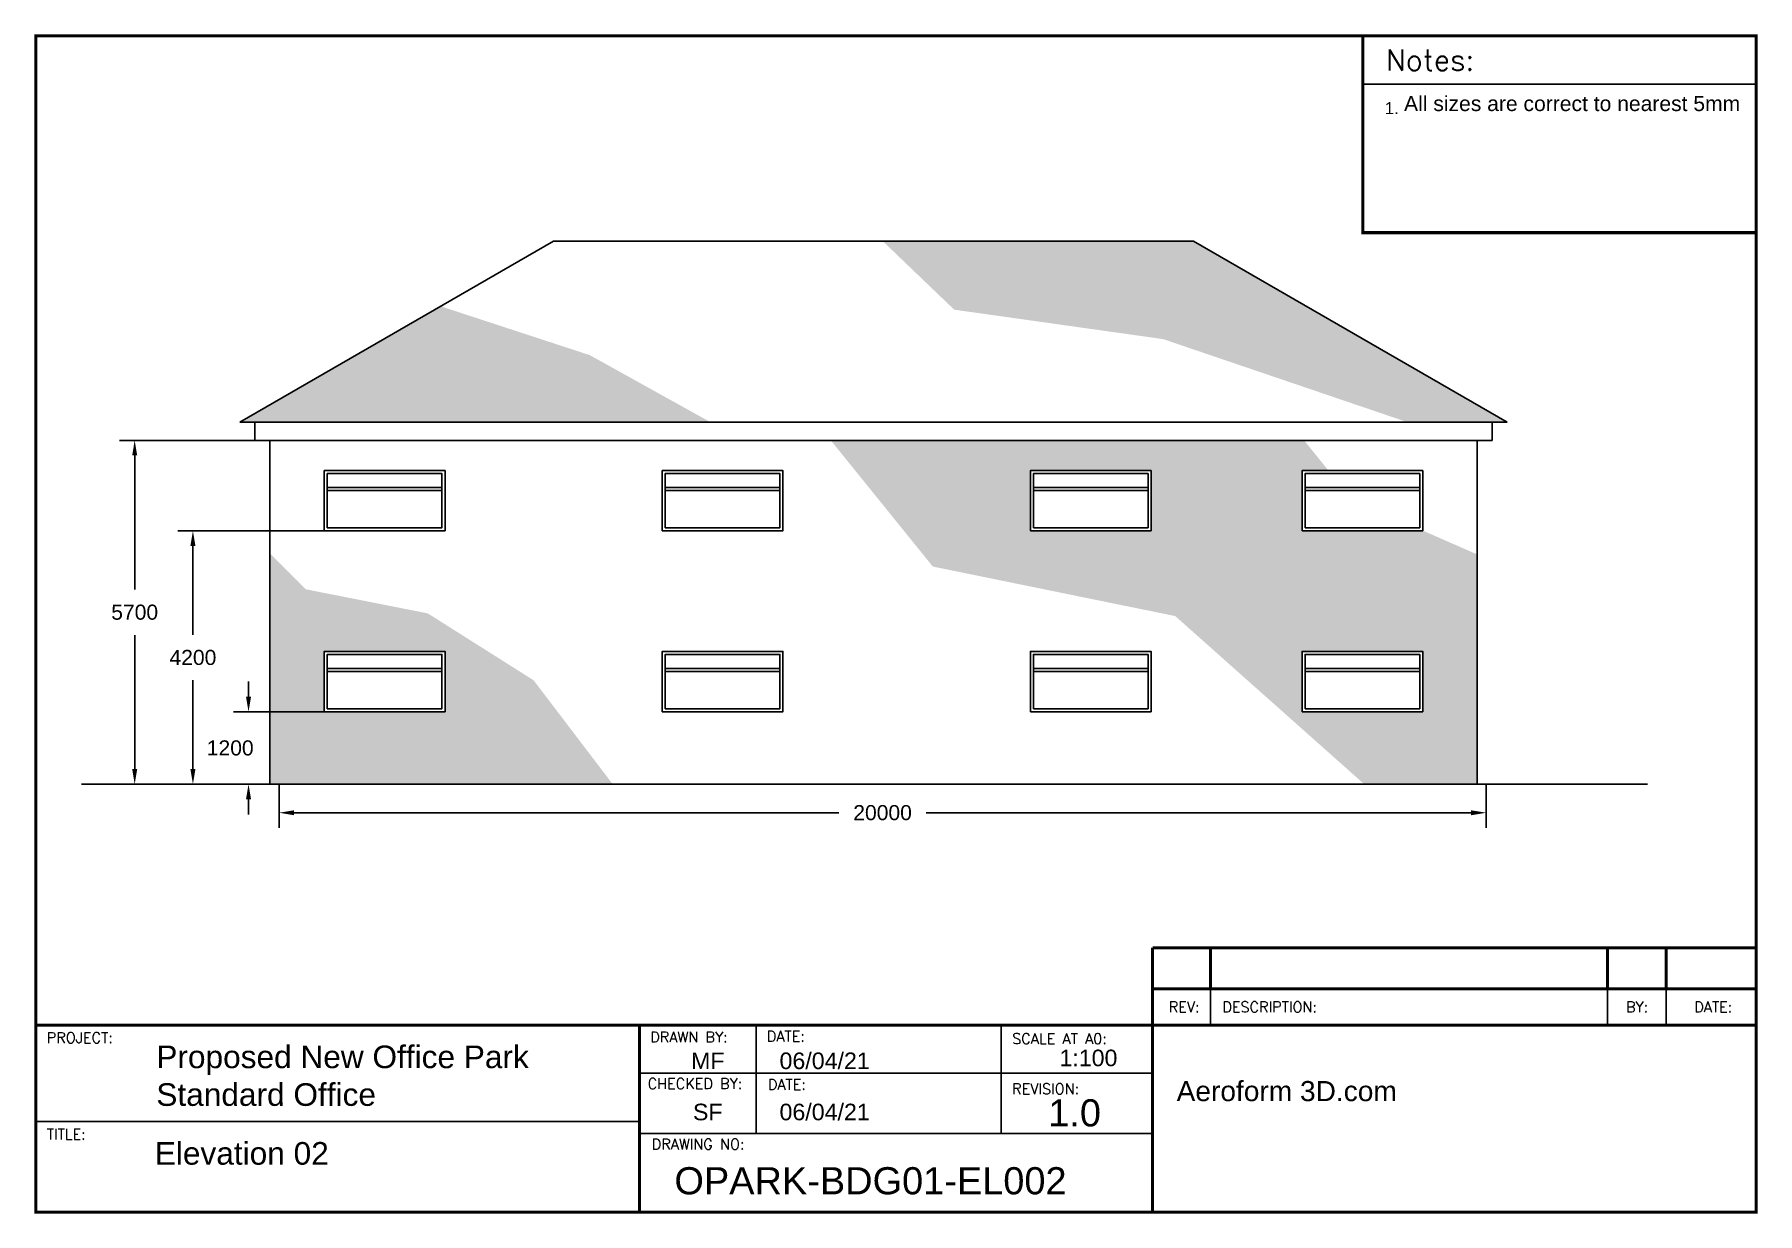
# Paper-space layout 'Elevation 02' of a CAD drawing. Header units: millimetres. Extents: x -45 to 241, y 45 to 240.
# The model-space entities are those that its viewports show. They can reach past a viewport. Long polylines and large blocks are cut down to what shows.
import ezdxf

# ---------------------------------------------------------------- set-up
doc = ezdxf.new("R2010")
doc.units = ezdxf.units.MM
doc.header["$MEASUREMENT"] = 0
for name, color, linetype in [('Windows', 96, 'Continuous'), ('YS-TEXT-LARGE', 250, 'Continuous'), ('YS-TEXT-MEDIUM', 6, 'Continuous'), ('YS-TEXT-SMALL', 2, 'Continuous'), ('YS-TITLEBLOCK-BORDERS', 154, 'Continuous'), ('YS-TITLEBLOCK-TEXT-NONEDITABLE', 154, 'Continuous')]:
    doc.layers.add(name, color=color, linetype=linetype)
doc.styles.add('ROMANS', font='romans.shx')
doc.styles.get("Standard").update_dxf_attribs({"font": 'arial.ttf'})
doc.styles.add('YS TEXT', font='arial.ttf')
doc.dimstyles.new('BuildingStyle', dxfattribs={"dimtxt": 2.5, "dimasz": 2.5, "dimexe": 2.5, "dimexo": 0.0625, "dimgap": 2.5, "dimtad": 0, "dimtih": 1, "dimtoh": 1, "dimdec": 0, "dimzin": 0, "dimdsep": 46, "dimtxsty": 'Standard', "dimcen": 0.09, "dimadec": 0, "dimazin": 0, "dimtfac": 1, "dimtdec": 0, "dimtofl": 0, "dimtmove": 2, "dimatfit": 3, "dimfxl": 1, "dimtolj": 1, "dimtzin": 0, "dimarcsym": 0})

# ---------------------------------------------------------------- blocks, each defined once
blk = doc.blocks.new('*D41')
at = {"color": 0, "lineweight": -2, "transparency": 16777216}
for p, q in [((-7.03, 173.08), (-30.89, 173.08)), ((-28.39, 170.58), (-28.39, 148.36)), ((-28.39, 118.58), (-28.39, 140.8)), ((-8.34, 116.08), (-30.89, 116.08))]:
    blk.add_line(p, q, dxfattribs=at)
at = {"color": 0, "transparency": 16777216}
for points in [[(-28.8, 170.58), (-27.97, 170.58), (-28.39, 173.08)], [(-28.8, 118.58), (-27.97, 118.58), (-28.39, 116.08)]]:
    blk.add_solid(points, dxfattribs=at)
at = {"layer": 'Defpoints', "color": 0, "transparency": 16777216}
for p in [(-28.39, 173.08), (-6.97, 173.08), (-8.28, 116.08)]:
    blk.add_point(p, dxfattribs=at)
at = {"color": 0, "transparency": 16777216, "insert": (-28.39, 144.58), "char_height": 2.5, "attachment_point": 5}
blk.add_mtext('\\A1;5700', dxfattribs=at)
blk = doc.blocks.new('*D42')
at = {"color": 0, "lineweight": -2, "transparency": 16777216}
for p, q in [((-9.53, 130.58), (-9.53, 133.08)), ((4.47, 128.08), (-12.03, 128.08)), ((-4.53, 116.08), (-12.03, 116.08)), ((-9.53, 113.58), (-9.53, 111.08))]:
    blk.add_line(p, q, dxfattribs=at)
at = {"color": 0, "transparency": 16777216}
for points in [[(-9.94, 130.58), (-9.11, 130.58), (-9.53, 128.08)], [(-9.94, 113.58), (-9.11, 113.58), (-9.53, 116.08)]]:
    blk.add_solid(points, dxfattribs=at)
at = {"layer": 'Defpoints', "color": 0, "transparency": 16777216}
for p in [(-9.53, 128.08), (4.53, 128.08), (-4.47, 116.08)]:
    blk.add_point(p, dxfattribs=at)
at = {"color": 0, "transparency": 16777216, "insert": (-12.56, 122.08), "char_height": 2.5, "attachment_point": 5}
blk.add_mtext('\\A1;1200', dxfattribs=at)
blk = doc.blocks.new('*D43')
at = {"color": 0, "lineweight": -2, "transparency": 16777216}
for p, q in [((4.47, 158.08), (-21.24, 158.08)), ((-18.74, 155.58), (-18.74, 140.86)), ((-18.74, 118.58), (-18.74, 133.3)), ((-4.53, 116.08), (-21.24, 116.08))]:
    blk.add_line(p, q, dxfattribs=at)
at = {"color": 0, "transparency": 16777216}
for points in [[(-19.16, 155.58), (-18.32, 155.58), (-18.74, 158.08)], [(-19.16, 118.58), (-18.32, 118.58), (-18.74, 116.08)]]:
    blk.add_solid(points, dxfattribs=at)
at = {"layer": 'Defpoints', "color": 0, "transparency": 16777216}
for p in [(4.53, 158.08), (-18.74, 116.08), (-4.47, 116.08)]:
    blk.add_point(p, dxfattribs=at)
at = {"color": 0, "transparency": 16777216, "insert": (-18.74, 137.08), "char_height": 2.5, "attachment_point": 5}
blk.add_mtext('\\A1;4200', dxfattribs=at)
blk = doc.blocks.new('*D44')
at = {"color": 0, "lineweight": -2, "transparency": 16777216}
for p, q in [((-4.47, 116.02), (-4.47, 108.85)), ((195.53, 116.02), (195.53, 108.85)), ((-1.97, 111.35), (88.31, 111.35)), ((193.03, 111.35), (102.76, 111.35))]:
    blk.add_line(p, q, dxfattribs=at)
at = {"color": 0, "transparency": 16777216}
for points in [[(-1.97, 111.76), (-1.97, 110.93), (-4.47, 111.35)], [(193.03, 111.76), (193.03, 110.93), (195.53, 111.35)]]:
    blk.add_solid(points, dxfattribs=at)
at = {"layer": 'Defpoints', "color": 0, "transparency": 16777216}
for p in [(-4.47, 116.08), (195.53, 116.08), (195.53, 111.35)]:
    blk.add_point(p, dxfattribs=at)
at = {"color": 0, "transparency": 16777216, "insert": (95.53, 111.35), "char_height": 2.5, "attachment_point": 5}
blk.add_mtext('\\A1;20000', dxfattribs=at)
blk = doc.blocks.new('WindowElev')
at = {"layer": 'Windows'}
for points in [[(0, 0), (2000, 0), (2000, 1000), (0, 1000)], [(50, 50), (1950, 50), (1950, 950), (50, 950)]]:
    blk.add_lwpolyline(points, close=True, dxfattribs=at)
for points in [[(50, 720), (1950, 720)], [(50, 670), (1950, 670)]]:
    blk.add_lwpolyline(points, dxfattribs=at)
blk = doc.blocks.new('A$C93971a04')
blk.add_blockref('WindowElev', (0, 0))

msp = doc.modelspace()

# ---------------------------------------------------------------- hatches: boundary and pattern name
h = msp.add_hatch()
h.set_pattern_fill('AR-B88', color=252, scale=25)
h.set_pattern_definition([(0, (38130.54, 0), (0, 200), []), (90, (38130.54, 0), (-100, 200), [200, -200])])
h.paths.add_polyline_path([(53444, -20654), (50973, -19844), (47644, -21766), (48144, -21766), (55445, -21766)])
h.paths.add_polyline_path([(63447, -18766), (58299, -18766), (59481, -19900), (62943, -20388), (66994, -21766), (68144, -21766), (68644, -21766)])
h = msp.add_hatch()
h.set_pattern_fill('AR-BRSTD', color=252, scale=25)
h.set_pattern_definition([(0, (38130.54, 0), (0, 66.675), []), (90, (38130.54, 0), (-100, 66.675), [66.675, -66.675])])
h.paths.add_polyline_path([(52512, -26043), (50758, -24934), (48738, -24535), (48144, -23941), (48144, -27766), (53823, -27766)])
h.paths.add_polyline_path([(51044, -26566), (49044, -26566), (49044, -25566), (51044, -25566)], flags=16)
h.paths.add_polyline_path([(50994, -26516), (49094, -26516), (49094, -25616), (50994, -25616)], flags=0)
h.paths.add_polyline_path([(67253, -23566), (65244, -23566), (65244, -22566), (65682, -22566), (65278, -22066), (57436, -22066), (59126, -24158), (63143, -24979), (66275, -27766), (68144, -27766), (68144, -23956)])
h.paths.add_polyline_path([(62744, -23566), (60744, -23566), (60744, -22566), (62744, -22566)], flags=16)
h.paths.add_polyline_path([(62694, -23516), (60794, -23516), (60794, -22616), (62694, -22616)], flags=0)
h.paths.add_polyline_path([(65244, -25566), (67244, -25566), (67244, -26566), (65244, -26566)], flags=16)
h.paths.add_polyline_path([(65294, -25616), (67194, -25616), (67194, -26516), (65294, -26516)], flags=0)

# ---------------------------------------------------------------- linework, layer by layer
for points in [[(47644, -21766), (52840, -18766)], [(52840, -18766), (63447, -18766)], [(68644, -21766), (63447, -18766)], [(47644, -21766), (48144, -21766)], [(47894, -21766), (47894, -22066), (68394, -22066), (68394, -21766)], [(48144, -21766), (68144, -21766)], [(68144, -21766), (68644, -21766)], [(48144, -27766), (48144, -22066)], [(68144, -27766), (68144, -22066)], [(49044, -23566), (49044, -22566)], [(49044, -22566), (51044, -22566)], [(51044, -23566), (51044, -22566)], [(54644, -23566), (54644, -22566)], [(54644, -22566), (56644, -22566)], [(56644, -23566), (56644, -22566)], [(60744, -23566), (60744, -22566)], [(60744, -22566), (62744, -22566)], [(62744, -23566), (62744, -22566)], [(65244, -23566), (65244, -22566)], [(65244, -22566), (67244, -22566)], [(67244, -23566), (67244, -22566)], [(49044, -23566), (51044, -23566)], [(54644, -23566), (56644, -23566)], [(60744, -23566), (62744, -23566)], [(65244, -23566), (67244, -23566)], [(49044, -25566), (51044, -25566)], [(49044, -26566), (49044, -25566)], [(51044, -26566), (51044, -25566)], [(54644, -25566), (56644, -25566)], [(54644, -26566), (54644, -25566)], [(56644, -26566), (56644, -25566)], [(60744, -25566), (62744, -25566)], [(60744, -26566), (60744, -25566)], [(62744, -26566), (62744, -25566)], [(65244, -25566), (67244, -25566)], [(65244, -26566), (65244, -25566)], [(67244, -26566), (67244, -25566)], [(49044, -26566), (51044, -26566)], [(54644, -26566), (56644, -26566)], [(60744, -26566), (62744, -26566)], [(65244, -26566), (67244, -26566)], [(45022, -27766), (70969, -27766)]]:
    msp.add_lwpolyline(points)

# ---------------------------------------------------------------- block references
at = {"layer": 'Windows'}
for p in [(49044, -23566), (54644, -23566), (60744, -23566), (65244, -23566), (49044, -26566), (54644, -26566), (60744, -26566), (65244, -26566)]:
    msp.add_blockref('A$C93971a04', p, dxfattribs=at)

psp = doc.layouts.new('Elevation 02')

# ---------------------------------------------------------------- linework, layer by layer
at = {"layer": 'YS-TITLEBLOCK-BORDERS', "linetype": 'Continuous'}
for p, q in [((136.255, 240.1149), (236.255, 240.1149)), ((55.255, 76.1574), (91.0143, 76.1574))]:
    psp.add_line(p, q, dxfattribs=at)
at = {"layer": 'YS-TITLEBLOCK-BORDERS', "color": 7, "linetype": 'Continuous'}
for p, q in [((175.1159, 232.1149), (240.255, 232.1149)), ((149.8601, 76.1574), (149.8601, 82.1574)), ((215.6685, 76.1574), (215.6685, 82.1574)), ((225.3872, 76.1574), (225.3872, 82.1574)), ((74.5654, 76.1575), (74.5654, 66.1575)), ((115.1868, 76.1575), (115.1868, 66.1575)), ((140.255, 76.1574), (240.255, 76.1574)), ((55.255, 68.1574), (140.255, 68.1574)), ((74.5654, 68.1576), (74.5654, 58.1576)), ((115.1868, 68.1576), (115.1868, 58.1576)), ((55.255, 60.1574), (-44.745, 60.1574)), ((55.255, 58.1574), (140.255, 58.1574))]:
    psp.add_line(p, q, dxfattribs=at)
at = {"layer": 'YS-TITLEBLOCK-BORDERS', "color": 7, "linetype": 'Continuous', "const_width": 0.5}
for points in [[(-44.745, 240.1149), (240.255, 240.1149), (240.255, 45.1574), (-44.745, 45.1574)], [(175.1159, 240.1149), (240.255, 240.1149), (240.255, 207.5069), (175.1159, 207.5069)], [(140.255, 76.1574), (240.255, 76.1574), (240.255, 45.1574), (140.255, 45.1574)]]:
    psp.add_lwpolyline(points, close=True, dxfattribs=at)
for points in [[(240.255, 82.1574), (240.255, 104.4629)], [(140.255, 82.1574), (140.255, 88.9642)], [(140.255, 88.9642), (240.255, 88.9642)], [(149.8601, 82.1574), (149.8601, 88.9642)], [(215.6685, 82.1574), (215.6685, 88.9642)], [(225.3872, 82.1574), (225.3872, 88.9642)], [(140.255, 82.1574), (140.255, 76.1574), (240.255, 76.1574), (240.255, 82.1574), (140.255, 82.1574)], [(55.255, 45.1574), (55.255, 76.1574), (-44.745, 76.1574), (-44.745, 45.1574), (55.255, 45.1574)], [(140.255, 45.1574), (140.255, 76.1574), (55.255, 76.1574), (55.255, 45.1574), (140.255, 45.1574)]]:
    psp.add_lwpolyline(points, dxfattribs=at)

# ---------------------------------------------------------------- texts
at = {"insert": (181.9314, 230.1615), "char_height": 2.5, "attachment_point": 1}
psp.add_mtext_dynamic_manual_height_columns('All sizes are correct to nearest 5mm', width=56.76454, gutter_width=1, heights=[0], dxfattribs=at)
at = {"layer": 'YS-TEXT-LARGE', "linetype": 'Continuous', "insert": (144.2518, 66.8746), "char_height": 7.5, "attachment_point": 1, "style": 'YS TEXT'}
psp.add_mtext('{\\H0.44444x;Aeroform 3D.com\\P\\P\\H0.68751x; }', dxfattribs=at)
at = {"layer": 'YS-TEXT-MEDIUM', "color": 5, "style": 'YS TEXT'}
for s, insert, char_height, width, attachment_point in [('Proposed New Office Park\\PStandard Office', (-24.8037, 72.7606), 3.75, 77.153873, 1), ('MF', (66.568, 71.6033), 2.75, 10.515824, 2), ('06/04/21', (85.9311, 71.6033), 2.75, 7.514534, 2), ('1:100', (129.6382, 72.0784), 2.75, 12.661218, 2), ('SF', (66.568, 63.1172), 2.75, 10.515824, 2), ('06/04/21', (85.9311, 63.1172), 2.75, 7.514534, 2), ('1.0', (127.3533, 63.8504), 4.5, 21.770315, 2), ('Elevation 02', (-25.0569, 56.7576), 3.75, 60.325717, 1), ('OPARK-BDG01-EL002', (93.5297, 52.5944), 4.5, 47.146908, 2)]:
    psp.add_mtext(s, dxfattribs=dict(at, insert=insert, char_height=char_height, width=width, attachment_point=attachment_point))
at = {"layer": 'YS-TEXT-SMALL', "color": 5, "insert": (178.7377, 229.1519), "char_height": 2, "width": 9.672954, "attachment_point": 1, "style": 'YS TEXT'}
psp.add_mtext('\\pi-6,l6,t6;1.^I', dxfattribs=at)
at = {"layer": 'YS-TITLEBLOCK-TEXT-NONEDITABLE', "color": 7, "linetype": 'Continuous', "insert": (186.255, 236.1149), "char_height": 3.5, "width": 68.47, "attachment_point": 5, "style": 'ROMANS'}
psp.add_mtext('Notes:', dxfattribs=at)
at = {"layer": 'YS-TITLEBLOCK-TEXT-NONEDITABLE', "linetype": 'Continuous', "char_height": 1.75, "style": 'ROMANS'}
for s, insert, width, attachment_point in [('REV:', (145.505, 79.1574), 42.25, 5), ('DESCRIPTION:', (151.8336, 79.1574), 42.25, 4), ('BY:', (220.5516, 79.1574), 42.25, 5), ('DATE:', (233.1651, 79.1574), 42.25, 5), ('PROJECT:', (-42.9616, 74.9259), 37.6786, 1), ('DRAWN BY:', (57.0384, 75.0411), 37.6786, 1), ('DATE:', (76.349, 75.1725), 37.4556, 1), ('SCALE AT A0:', (117.0166, 74.7699), 37.6786, 1), ('CHECKED BY:', (56.6077, 67.3237), 37.6786, 1), ('DATE:', (76.5262, 67.1725), 37.4556, 1), ('REVISION:', (117.0032, 66.4594), 37.6786, 1), ('TITLE:', (-42.9616, 58.9259), 37.6786, 1), ('DRAWING NO:', (57.275, 57.2814), 37.6786, 1)]:
    psp.add_mtext(s, dxfattribs=dict(at, insert=insert, width=width, attachment_point=attachment_point))

# ---------------------------------------------------------------- dimensions: what is measured, and where the dimension line sits
for base, p1, p2, picture, middle in [((-28.3856, 173.0796), (-5.975, 116.0796), (-5.975, 173.0796), '*D41', (-28.3856, 144.5796)), ((-18.7399, 116.0796), (3.025, 158.0796), (-5.975, 116.0796), '*D43', (-18.7399, 137.0796))]:
    dim = psp.add_linear_dim(base=base, p1=p1, p2=p2, angle=90, dimstyle='BuildingStyle', override={"dimlfac": -100.000001})
    dim.commit()
    dim.dimension.update_dxf_attribs({"geometry": picture, "text_midpoint": middle})
dim = psp.add_linear_dim(base=(-9.5278, 128.0796), p1=(-5.975, 116.0796), p2=(3.025, 128.0796), angle=90, dimstyle='BuildingStyle', override={"dimlfac": -100.000001})
dim.commit()
dim.dimension.update_dxf_attribs({"geometry": '*D42', "text_midpoint": (-12.5624, 122.0796), "dimtype": 128})
dim = psp.add_linear_dim(base=(194.025, 111.3477), p1=(-5.975, 116.0796), p2=(194.025, 116.0796), dimstyle='BuildingStyle', override={"dimlfac": -100.000001})
dim.commit()
dim.dimension.update_dxf_attribs({"geometry": '*D44', "text_midpoint": (94.025, 111.3477)})

# ---------------------------------------------------------------- viewports
at = {"layer": '0'}
psp.add_viewport(center=(97.755, 158.1361), size=(285, 163.957477), view_center_point=(58516.6479, -23560.4217), view_height=16395.747757, dxfattribs=at)

doc.saveas('drawing.dxf')
